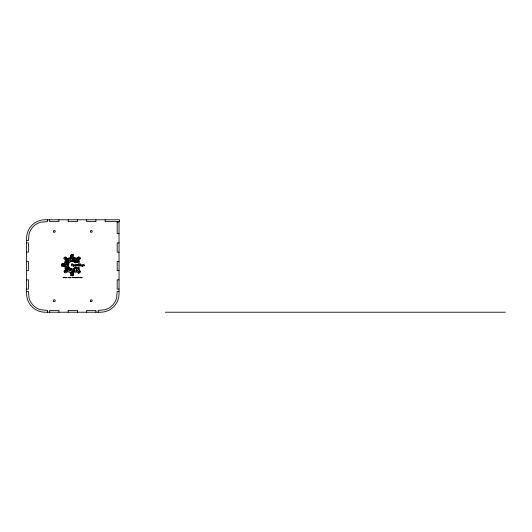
<?xml version="1.0" encoding="UTF-8"?>
<svg xmlns="http://www.w3.org/2000/svg" width="532" height="532" viewBox="0 0 532 532"><rect width="100%" height="100%" fill="white"/><g stroke="black" fill="none" stroke-linecap="round" stroke-linejoin="round"><path stroke-width="0.8" d="M75.072 277.824L75.012 277.438L74.979 277.79M79.042 270.076L79.235 269.558L78.975 270.023M74.327 257.548C73.356 256.437 72.505 259.23 73.921 258.885M75.83 277.458L75.996 277.824L75.83 277.372M74.034 270.881C72.778 271.127 74.872 271.985 74.101 270.801M73.15 261.458L73.283 261.624M70.763 260.288C69.858 259.443 70.862 261.425 70.783 260.248M75.172 267.091L75.052 266.798M71.787 254.402L71.428 254.402L71.833 254.316M63.587 263.367C64.425 263.573 62.942 263.998 63.694 263.486M65.582 258.718L65.449 258.1L65.403 258.632M72.119 277.684L71.867 277.684M74.134 277.677L73.895 277.385L74.061 277.684M78.024 277.677L77.805 277.378L77.805 277.751M81.848 277.684L81.596 277.684M70.151 277.737L70.064 277.365L70.018 277.751M76.475 277.737L76.389 277.365L76.349 277.751M66.254 277.737L66.168 277.365L66.128 277.751M70.636 277.737L70.55 277.365L70.503 277.751M72.352 273.661C73.157 274.253 72.159 272.763 72.345 273.687M66.294 260.401C65.941 259.343 65.19 261.139 66.287 260.414M76.448 258.545L76.202 258.06L76.515 258.452M70.889 255.52L70.823 255.972M68.382 265.402L68.156 264.969L68.448 265.328M68.136 266.519C69.207 266.732 67.438 267.337 68.063 266.545M64.312 264.178C65.323 264.437 63.667 264.889 64.246 264.211M70.876 255.593L70.902 255.985M73.602 271.965L73.356 272.138M64.086 277.325L64.079 277.558M64.572 277.325L65.203 277.837L65.356 277.372L65.237 277.771M68.216 277.391L68.103 277.837L68.136 277.365M68.049 261.112C66.926 262.482 65.749 259.337 67.418 259.569A0.871 0.871 0 0 1 67.69 259.576L68.056 259.736A0.825 0.825 0 0 1 68.236 259.975M79.195 268.088C79.581 268.873 79.348 267.397 79.168 268.108M78.776 273.335C79.986 273.036 77.665 272.65 78.842 273.268M70.297 269.564L70.111 269.046L70.53 269.185M65.13 261.172C66.234 259.869 67.318 263.041 65.675 262.695A0.845 0.845 0 0 1 65.416 262.682L65.07 262.509A0.845 0.845 0 0 1 64.891 262.309C63.88 261.604 67.278 262.323 65.044 261.272M73.376 272.125L73.542 272.437L73.649 272.012M78.763 260.953L78.264 261.87L78.264 260.853M76.934 267.39L77.18 267.629M62.557 264.125L62.437 263.712M73.276 259.709C74.36 258.638 75.059 261.538 73.642 261.092A0.745 0.745 0 0 1 73.416 261.059L73.276 261.212M64.678 270.668L64.764 271.12L64.718 270.608M70.796 274.16L70.709 273.614L70.989 274.18M72.665 265.794L72.798 264.377L72.232 263.865M67.537 264.923L67.79 265.375L67.298 265.368M67.591 271.719C67.238 270.828 66.819 272.61 67.584 271.799M80.565 258.299L80.079 258.426L80.558 258.359M73.23 275.543C72.851 274.652 72.505 276.447 73.223 275.623M71.667 264.085L71.521 265.554L72.046 266.033M73.875 262.023C73.143 261.305 74.779 261.644 73.968 262.043M65.436 271.686C64.764 270.868 66.42 271.293 65.469 271.679M70.656 257.98C71.867 258.412 69.858 256.77 70.663 257.973M73.655 269.923C72.319 270.615 72.458 267.709 73.682 268.48A0.751 0.751 0 0 1 73.895 268.574L74.128 268.826A0.745 0.745 0 0 1 74.214 269.046C74.926 269.85 72.153 268.288 73.775 269.884M72.312 275.749L72.079 275.742M65.655 277.458L65.609 277.664M71.009 277.458L71.022 277.531M78.796 277.458L78.836 277.544M82.201 277.458L82.241 277.544M79.135 259.902L79.654 259.882L79.142 259.716M63.361 277.238L63.268 277.837L63.268 277.365M73.576 277.238L73.502 277.837L73.489 277.365M76.887 260.953C77.087 261.85 77.852 260.234 76.921 260.86M71.76 263.992L72.106 263.865M76.675 258.791C75.737 258.771 76.635 260.128 76.688 258.791M72.352 277.232L72.419 277.657M69.499 267.363C67.916 266.18 68.741 269.265 69.486 267.29M63.601 277.391L63.601 277.731M69.705 277.219L69.599 277.837L69.599 277.365M77.22 277.391L77.226 277.731M79.72 277.245L79.654 277.664M80.625 277.232L80.778 277.837L80.797 277.365M81.376 277.551L81.17 277.817M78.902 261.032C80.226 261.624 77.752 263.307 77.672 261.824A0.745 0.745 0 0 1 77.632 261.598L77.699 261.265A0.745 0.745 0 0 1 77.832 261.072L78.257 260.846M80.013 270.848L79.554 271.227L80.086 271.027M68.375 262.409C69.705 263.24 66.879 262.236 67.897 262.954A0.685 0.685 0 0 0 68.01 263.121L68.276 263.293A0.685 0.685 0 0 0 68.482 263.333C70.271 263.779 68.362 260.627 68.369 262.396M65.25 270.881L66.015 271.207L65.669 271.892C65.077 271.061 62.976 271.14 64.306 271.932A1.31 1.31 0 0 0 64.532 272.271L64.345 272.723C66.008 273.155 66.686 272.623 67.245 271.174C66.985 270.063 64.146 268.959 65.23 270.861M74.5 257.694L74.653 257.987A0.692 0.692 0 0 1 74.646 258.239M80.046 258.087L78.982 258.306L80.099 258.645M67.271 265.355L67.458 264.916M68.242 259.929C69.346 260.607 65.762 259.988 68.156 261.019M75.418 277.771L75.524 277.604M70.783 261.305C70.483 262.176 71.92 261.165 70.862 261.252M62.916 265.574C60.801 266.273 63.441 264.65 62.37 264.81A0.751 0.751 0 0 0 62.138 264.783L61.812 264.889A0.751 0.751 0 0 0 61.632 265.036C60.362 265.82 62.969 267.23 62.922 265.694M73.157 254.642L72.764 254.303L73.11 254.682M79.428 262.116L79.281 262.236M117.186 222.097L119.035 222.097L119.035 293.731A18.487 18.487 0 0 1 100.548 312.218L45.087 312.218A18.487 18.487 0 0 1 26.6 293.731L26.6 238.27A18.487 18.487 0 0 1 45.087 219.782L119.494 219.782L119.494 221.631L105.17 221.631L105.17 219.782M119.035 233.648L117.186 233.648L117.186 221.631M26.6 240.584L28.449 240.584L29.034 233.967A16.625 16.625 0 0 1 40.784 222.216L47.395 221.631L47.395 219.782M26.6 242.891L28.449 242.891L28.449 252.135L26.6 252.135M119.035 242.891L117.186 242.891L117.186 252.135L119.035 252.135M26.6 261.378L28.449 261.378L28.449 270.622L26.6 270.622M119.035 261.378L117.186 261.378L117.186 270.622L119.035 270.622M26.6 279.865L28.449 279.865L28.449 289.109L26.6 289.109M119.035 279.865L117.186 279.865L117.186 289.109L119.035 289.109M26.6 291.416L28.449 291.416L29.034 298.033A16.625 16.625 0 0 0 40.784 309.784L47.395 310.369L47.395 312.218M119.035 291.416L117.186 291.416L116.601 298.033A16.625 16.625 0 0 1 104.851 309.784L98.234 310.369L98.234 312.218M165.246 312.218L505.4 312.218M62.596 263.919L62.922 263.712L62.517 263.546M64.552 277.551L64.818 277.378M66.593 277.724L66.813 277.372L66.58 277.671M73.23 261.265L73.123 260.886A0.745 0.745 0 0 1 72.984 260.693C72.192 260.035 75.059 260.873 73.177 259.776M74.673 258.213C75.085 259.27 72.977 256.903 74.041 258.885M80.046 258.811C78.836 260.387 77.798 257.741 79.148 256.929C79.055 256.391 77.798 256.796 78.896 257.648A0.831 0.831 0 0 1 79.128 257.548L79.514 257.548A0.831 0.831 0 0 1 79.76 257.648L80.199 257.661L80.099 258.06M80.146 277.731L80.139 277.671M68.947 277.717L68.947 277.671M95.926 219.782L95.926 221.631L86.683 221.631L86.683 219.782M95.926 312.218L95.926 310.369L86.683 310.369L86.683 312.218M77.439 219.782L77.439 221.631L68.196 221.631L68.196 219.782M77.439 312.218L77.439 310.369L68.196 310.369L68.196 312.218M58.952 219.782L58.952 221.631L49.709 221.631L49.709 219.782M58.952 312.218L58.952 310.369L49.709 310.369L49.709 312.218M74.314 257.608A0.692 0.692 0 0 1 74.48 257.741M63.714 265.927C64.731 267.117 62.131 266.452 63.714 265.927M71.946 274.798C72.711 275.875 74.733 273.794 72.073 273.927L72.133 273.182C72.984 273.734 74.839 272.889 73.343 272.643A1.29 1.29 0 0 0 73.017 272.424L73.01 271.945L72.432 272.304A1.29 1.29 0 0 0 72.046 272.377C70.982 272.038 70.384 274.685 71.946 274.798M74.819 277.491L75.145 277.804L74.826 277.458M76.794 262.615C74.859 261.518 79.075 261.963 76.794 262.615M79.182 272.052C77.945 272.617 79.747 270.562 79.9 271.792C80.113 273.248 79.248 272.377 79.182 272.052M70.025 270.409C70.889 268.826 68.049 271.426 70.025 270.409M73.502 266.485C72.512 262.635 75.777 265.195 73.502 266.485M74.786 271.234C73.283 272.703 76.808 272.717 76.123 271.094A0.865 0.865 0 0 1 76.123 269.83A0.865 0.865 0 0 1 77.379 269.904A0.865 0.865 0 0 1 77.246 271.154C75.837 272.517 79.541 273.548 78.35 271.766A2.081 2.081 0 0 0 78.669 271.2L79.448 271.147C79.122 269.638 77.792 267.157 76.502 268.374C74.866 267.849 73.542 270.156 74.786 271.234M80.758 263.965C78.503 265.308 81.748 267.822 80.771 263.958M76.189 271.633C76.987 272.723 76.947 270.595 76.189 271.633M78.038 257.628L78.217 258.14L78.071 257.581M78.191 277.232L78.384 277.837L78.257 277.245M66.999 277.518L66.999 277.518M68.714 258.073C69.539 259.889 69.931 256.338 68.714 258.073M70.989 272.377C68.768 272.723 67.591 271.546 67.817 269.252L68.455 269.378A1.742 1.742 0 0 1 68.841 268.999C68.282 267.27 71.022 268.993 69.586 269.737A0.725 0.725 0 0 0 69.2 270.715A0.725 0.725 0 0 0 70.197 271.047A0.725 0.725 0 0 0 70.477 270.037C72.319 267.796 72.053 271.726 70.989 272.377M76.588 264.943L76.588 266.04L77.08 264.663L77.672 265.94L77.532 264.603L76.595 264.883M76.734 277.518L76.734 277.518M64.851 265.847C63.547 268.035 66.759 266.173 64.851 265.847M78.397 267.676C79.162 268.826 76.668 268.055 78.397 267.676M84.076 265.481C82.773 266.605 85.386 263.925 83.371 264.59C82.134 266.113 84.901 266.186 84.076 265.481M66.646 262.575C65.562 264.584 68.409 262.934 66.646 262.575M75.783 265.481C74.4 266.539 77.074 264.238 75.205 264.497C73.729 265.847 76.555 266.352 75.783 265.481M82.653 266.033C82.068 267.037 81.23 266.253 82.413 266.12C80.259 265.953 83.112 262.668 82.653 266.033M62.044 264.151C61.446 265.082 61.034 263.24 62.044 264.151M75.903 267.051L75.87 267.696L76.555 267.224L76.242 268.108L75.344 267.776L75.903 267.051M66.879 258.446C66.946 259.417 68.369 259.184 68.049 258.432C67.644 258.479 67.464 258.113 66.879 258.446M67.498 268.574C68.555 270.223 68.881 267.29 67.498 268.54M68.934 260.208C67.677 261.072 71.055 263.673 70.39 260.993A0.705 0.705 0 0 1 69.965 260.062A0.705 0.705 0 0 1 70.916 259.689A0.705 0.705 0 0 1 71.241 260.653C70.663 262.136 73.742 261.644 72.259 260.733A1.689 1.689 0 0 0 72.305 260.208L72.857 259.902C71.933 257.86 68.588 257.907 68.934 260.208M67.198 262.043C67.883 262.901 67.617 261.358 67.205 261.99M74.44 261.724C73.888 262.628 75.79 263.38 76.023 262.436C73.416 261.318 77.359 261.99 76.109 261.239A0.931 0.931 0 0 0 75.903 261.039L75.97 260.693L75.504 260.873A0.931 0.931 0 0 0 75.218 260.873L74.274 261.185L74.44 261.724M66.241 268.381C67.145 268.268 65.702 267.649 66.241 268.381M72.864 270.781C71.601 271.446 73.409 271.626 73.17 270.735C73.137 269.677 71.202 270.948 72.864 270.781M76.934 270.436C77.3 268.221 74.932 272.151 76.934 270.436M71.328 268.727C72.831 268.886 70.41 268.979 71.328 268.727M72.252 255.806C71.82 257.222 71.428 255.227 72.252 255.806M73.303 273.947L73.423 273.514L73.303 273.947M70.404 268.288C69.925 269.152 69.652 267.29 70.404 268.321M67.724 270.396C67.245 271.446 66.54 269.259 67.724 270.396M74.241 267.762C75.285 268.653 75.072 266.871 74.241 267.762M65.722 265.009C65.649 268.088 71.029 265.661 67.145 265.601L67.039 264.843C67.97 265.269 69.712 263.899 68.129 264.025A1.323 1.323 0 0 0 67.75 263.879L67.637 263.407L67.138 263.899A1.323 1.323 0 0 0 66.766 264.065C65.529 263.28 66.899 265.129 65.722 265.009M77.891 257.395L77.878 257.362M62.743 264.411L63.175 264.617A1.217 1.217 0 0 0 63.295 264.969L63.022 265.335L63.667 265.395A1.217 1.217 0 0 0 64 265.568C65.143 266.778 66.819 263.48 64.897 263.32C64 262.023 63.767 263.992 64.871 264.391C64.219 265.973 63.348 262.708 62.743 264.411M78.809 260.028C78.098 261.525 77.832 258.486 78.836 260.008M72.073 258.452C72.904 259.889 73.117 257.282 72.079 258.432M63.933 258.239C64.126 259.749 66.181 260.308 66.513 259.044C62.47 257.887 68.302 258.233 66.088 257.408A1.17 1.17 0 0 0 65.755 257.275L65.662 256.85L65.21 257.275A1.17 1.17 0 0 0 64.877 257.422L64.512 257.189L63.933 258.239M72.525 255.892L72.073 256.564C71.202 255.42 69.493 257.169 71.022 257.016A1.397 1.397 0 0 0 71.374 257.255L71.381 257.774L72.006 257.382A1.397 1.397 0 0 0 72.432 257.302C73.542 257.721 74.241 254.781 72.578 254.762C71.787 253.405 69.473 255.786 72.399 255.626L72.525 255.892M70.769 275.337C71.767 276.919 71.84 274.007 70.769 275.337M65.689 269.212C65.722 270.143 68.462 269.012 66.447 268.64C64.332 267.323 69.227 268.421 67.218 267.416A1.184 1.184 0 0 0 66.952 267.177L67.005 266.745L66.434 266.998A1.184 1.184 0 0 0 66.068 267.024C65.137 266.585 64.279 268.919 65.689 269.212M76.781 260.434C76.874 261.152 74.693 260.387 75.271 259.849A1.383 1.383 0 0 1 75.098 259.456L74.58 258.938L75.079 258.825A1.383 1.383 0 0 1 75.231 258.412C74.759 256.976 76.841 258.206 75.903 259.337L76.881 259.443C76.528 255.333 79.647 260.627 76.781 260.434M80.691 271.825L80.159 271.779L80.691 271.825M79.321 263.892L78.483 264.118L78.483 264.836L79.321 264.836L78.483 265.069L78.483 265.781L79.414 266.013L78.257 266.013L78.257 263.992L79.321 263.892M90.839 301.464A0.924 0.924 0 0 0 92.229 300.66A0.924 0.924 0 0 0 90.839 299.862A0.924 0.924 0 0 0 90.839 301.464M53.865 301.464A0.924 0.924 0 0 0 55.255 300.66A0.924 0.924 0 0 0 53.865 299.862A0.924 0.924 0 0 0 53.865 301.464M90.839 232.138A0.924 0.924 0 0 0 92.229 231.34A0.924 0.924 0 0 0 90.839 230.536A0.924 0.924 0 0 0 90.839 232.138M53.865 232.138A0.924 0.924 0 0 0 55.255 231.34A0.924 0.924 0 0 0 53.865 230.536A0.924 0.924 0 0 0 53.865 232.138"/></g></svg>
